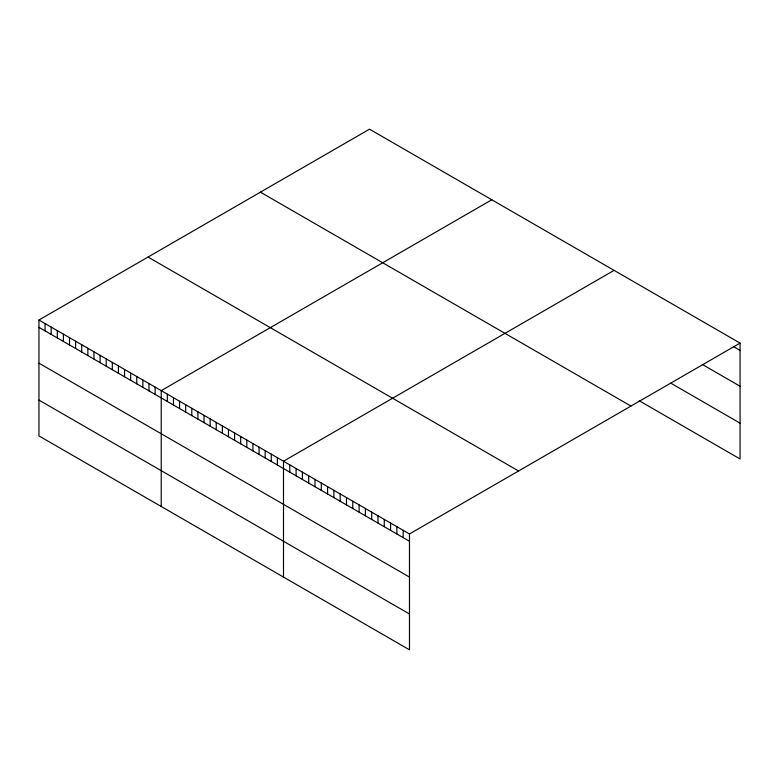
<?xml version="1.0" encoding="UTF-8"?>
<svg xmlns="http://www.w3.org/2000/svg" width="779" height="779" viewBox="0 0 779 779"><rect width="100%" height="100%" fill="white"/><g stroke="black" fill="none" stroke-linecap="round" stroke-linejoin="round"><path stroke-width="1.17" d="M38.95 320.033L409.481 533.956L409.481 649.822L38.95 435.899L38.95 320.033L369.519 129.178L740.05 343.101L740.05 458.967L639.267 400.776M491.792 199.775L161.224 390.63L161.224 506.496M614.066 270.371L283.498 461.226L283.498 577.083M409.481 533.956L740.05 343.101M733.75 346.782L740.05 350.414M702.259 364.416L740.05 386.238M670.758 383.141L740.05 423.143M260.429 192.16L630.961 406.083M148.039 257.051L518.571 470.974M38.95 327.346L409.481 541.269M38.95 363.17L409.481 577.093M38.95 400.075L409.481 613.998M403.181 530.324L403.181 537.627M396.881 526.682L396.881 533.995M390.581 523.05L390.581 530.353M384.281 519.408L384.281 526.721M377.981 515.776L377.981 523.079M371.69 512.134L371.69 519.447M365.39 508.502L365.39 515.805M359.09 504.86L359.09 512.173M352.79 501.228L352.79 508.541M346.489 497.586L346.489 504.899M340.189 493.954L340.189 501.267M333.889 490.312L333.889 497.625M327.589 486.68L327.589 493.993M321.299 483.038L321.299 490.351M314.998 479.406L314.998 486.719M308.698 475.765L308.698 483.077M302.398 472.132L302.398 479.445M296.098 468.491L296.098 475.803M289.798 464.859L289.798 472.171M277.382 457.692L277.382 465.005M271.277 454.167L271.277 461.47M265.162 450.632L265.162 457.945M259.047 447.107L259.047 454.41M252.932 443.572L252.932 450.885M246.816 440.047L246.816 447.35M240.701 436.513L240.701 443.826M234.586 432.988L234.586 440.291M228.481 429.453L228.481 436.766M222.366 425.928L222.366 433.231M216.25 422.393L216.25 429.706M210.135 418.868L210.135 426.171M204.02 415.334L204.02 422.646M197.905 411.809L197.905 419.112M191.79 408.274L191.79 415.587M185.684 404.749L185.684 412.052M179.569 401.214L179.569 408.527M173.454 397.689L173.454 405.002M167.339 394.155L167.339 401.467M155.109 387.095L155.109 394.408M148.993 383.57L148.993 390.883M142.888 380.035L142.888 387.348M136.773 376.51L136.773 383.823M130.658 372.975L130.658 380.288M124.543 369.45L124.543 376.763M118.427 365.916L118.427 373.229M112.312 362.391L112.312 369.704M106.197 358.856L106.197 366.169M100.092 355.331L100.092 362.644M93.977 351.796L93.977 359.109M87.861 348.271L87.861 355.584M81.746 344.737L81.746 352.05M75.631 341.212L75.631 348.525M69.516 337.677L69.516 344.99M63.401 334.152L63.401 341.465M57.295 330.617L57.295 337.93M51.18 327.092L51.18 334.405M45.065 323.558L45.065 330.871"/></g></svg>
